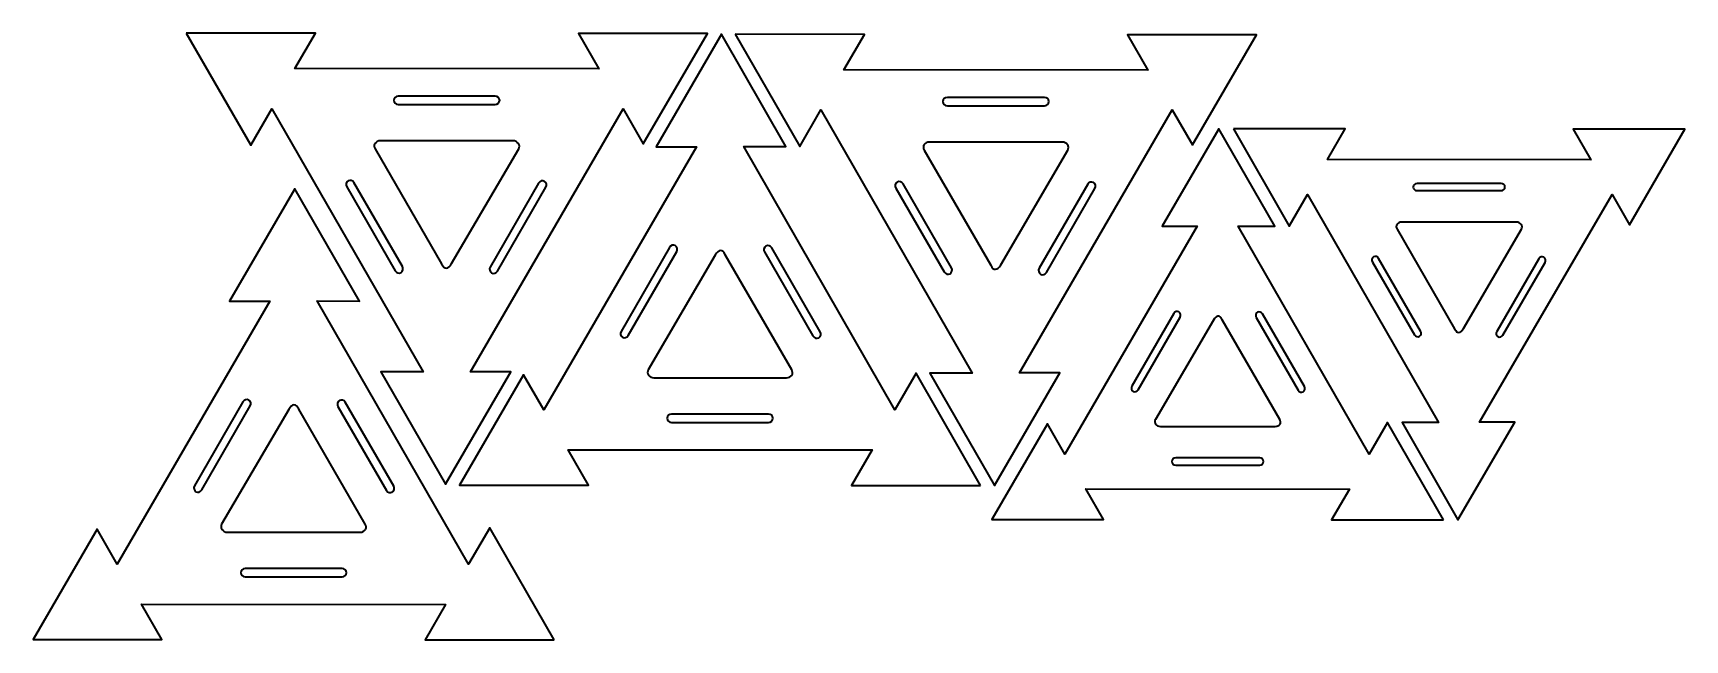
# Model space of a CAD drawing. Header units: inches. Extents: x 2 to 477, y -178 to -3.
import ezdxf

# ---------------------------------------------------------------- set-up
doc = ezdxf.new("R2010")
doc.units = ezdxf.units.IN
doc.header["$MEASUREMENT"] = 0
doc.layers.add('Resized', color=7, linetype='Continuous')

msp = doc.modelspace()

# ---------------------------------------------------------------- linework, layer by layer
at = {"layer": 'Resized', "color": 7, "lineweight": 35, "true_color": 0xffffff}
for points in [[(46.1, -2.83), (64.66, -35.14), (70.77, -24.63), (114.29, -100.4), (102.14, -100.39), (120.72, -132.73), (139.54, -100.33), (127.91, -100.32), (171.89, -24.63), (177.67, -34.7), (196.1, -2.98), (158.98, -2.94), (164.85, -13.16), (77.35, -13.07), (83.28, -2.87), (46.1, -2.83)], [(274.77, -133.09), (256.21, -100.78), (250.11, -111.29), (206.58, -35.51), (218.73, -35.53), (200.16, -3.18), (181.33, -35.59), (192.96, -35.6), (148.99, -111.29), (143.2, -101.22), (124.77, -132.94), (161.89, -132.97), (156.02, -122.76), (243.52, -122.85), (237.59, -133.05), (274.77, -133.09)], [(204.15, -3.18), (222.7, -35.49), (228.81, -24.98), (272.34, -100.76), (260.18, -100.74), (278.76, -133.09), (297.59, -100.68), (285.96, -100.67), (329.93, -24.98), (335.72, -35.05), (354.15, -3.33), (317.03, -3.3), (322.9, -13.51), (235.4, -13.42), (241.32, -3.22), (204.15, -3.18)], [(408, -142.96), (391.92, -114.96), (386.62, -124.07), (348.9, -58.4), (359.43, -58.41), (343.33, -30.38), (327.01, -58.46), (337.1, -58.47), (298.99, -124.07), (293.97, -115.34), (278, -142.83), (310.17, -142.86), (305.08, -134.01), (380.92, -134.09), (375.78, -142.93), (408, -142.96)], [(347.5, -30.38), (363.58, -58.38), (368.87, -49.27), (406.59, -114.94), (396.06, -114.93), (412.16, -142.96), (428.48, -114.88), (418.4, -114.87), (456.51, -49.27), (461.52, -58), (477.5, -30.51), (445.33, -30.48), (450.41, -39.33), (374.58, -39.25), (379.72, -30.41), (347.5, -30.38)], [(152, -177.54), (133.45, -145.23), (127.34, -155.74), (83.81, -79.96), (95.97, -79.98), (77.39, -47.63), (58.56, -80.04), (70.19, -80.05), (26.22, -155.74), (20.43, -145.67), (2, -177.39), (39.12, -177.42), (33.25, -167.21), (120.75, -167.3), (114.83, -177.5), (152, -177.54)]]:
    msp.add_lwpolyline(points, dxfattribs=at)
for points, knots in [([(107.15, -21), (107.15, -21), (135.05, -21), (135.05, -21), (135.76, -21), (136.32, -21.54), (136.32, -22.2), (136.32, -22.86), (135.76, -23.4), (135.05, -23.4), (135.05, -23.4), (107.15, -23.4), (107.15, -23.4), (106.45, -23.4), (105.88, -22.86), (105.88, -22.2), (105.88, -21.54), (106.45, -21), (107.15, -21)], [0, 0, 0, 0, 1, 1, 1, 2, 2, 2, 3, 3, 3, 4, 4, 4, 5, 5, 5, 6, 6, 6, 6]), ([(265.19, -21.35), (265.19, -21.35), (293.1, -21.35), (293.1, -21.35), (293.8, -21.35), (294.37, -21.89), (294.37, -22.55), (294.37, -23.21), (293.8, -23.75), (293.1, -23.75), (293.1, -23.75), (265.19, -23.75), (265.19, -23.75), (264.49, -23.75), (263.92, -23.21), (263.92, -22.55), (263.92, -21.89), (264.49, -21.35), (265.19, -21.35)], [0, 0, 0, 0, 1, 1, 1, 2, 2, 2, 3, 3, 3, 4, 4, 4, 5, 5, 5, 6, 6, 6, 6]), ([(100.4, -34.64), (100.83, -34.12), (101.27, -33.85), (101.98, -33.85), (101.98, -33.85), (140.14, -33.85), (140.14, -33.85), (140.86, -33.85), (141.3, -34.12), (141.73, -34.64), (142.06, -35.04), (142.06, -35.7), (141.82, -36.18), (141.82, -36.18), (122.5, -69.17), (122.5, -69.17), (122.01, -70.01), (121.54, -70.49), (121.02, -70.49), (120.37, -70.49), (120.15, -70.25), (119.6, -69.28), (119.6, -69.28), (100.48, -36.18), (100.48, -36.18), (100.24, -35.7), (100.07, -35.04), (100.4, -34.64)], [0, 0, 0, 0, 1, 1, 1, 2, 2, 2, 3, 3, 3, 4, 4, 4, 5, 5, 5, 6, 6, 6, 7, 7, 7, 8, 8, 8, 9, 9, 9, 9]), ([(258.45, -34.99), (258.87, -34.47), (259.31, -34.21), (260.03, -34.21), (260.03, -34.21), (298.19, -34.21), (298.19, -34.21), (298.91, -34.21), (299.35, -34.47), (299.77, -34.99), (300.1, -35.4), (300.1, -36.05), (299.86, -36.53), (299.86, -36.53), (280.54, -69.53), (280.54, -69.53), (280.05, -70.37), (279.58, -70.84), (279.06, -70.84), (278.41, -70.84), (278.19, -70.6), (277.65, -69.63), (277.65, -69.63), (258.52, -36.53), (258.52, -36.53), (258.28, -36.05), (258.12, -35.4), (258.45, -34.99)], [0, 0, 0, 0, 1, 1, 1, 2, 2, 2, 3, 3, 3, 4, 4, 4, 5, 5, 5, 6, 6, 6, 7, 7, 7, 8, 8, 8, 9, 9, 9, 9]), ([(92.7, -45.39), (93.27, -45.06), (94.02, -45.28), (94.37, -45.89), (94.37, -45.89), (108.32, -70.06), (108.32, -70.06), (108.68, -70.67), (108.49, -71.43), (107.92, -71.76), (107.35, -72.09), (106.6, -71.86), (106.25, -71.26), (106.25, -71.26), (92.3, -47.09), (92.3, -47.09), (91.95, -46.48), (92.13, -45.72), (92.7, -45.39)], [0, 0, 0, 0, 1, 1, 1, 2, 2, 2, 3, 3, 3, 4, 4, 4, 5, 5, 5, 6, 6, 6, 6]), ([(149.21, -45.52), (149.79, -45.85), (149.97, -46.61), (149.62, -47.22), (149.62, -47.22), (135.66, -71.38), (135.66, -71.38), (135.31, -71.99), (134.56, -72.21), (133.99, -71.88), (133.42, -71.55), (133.24, -70.79), (133.59, -70.18), (133.59, -70.18), (147.54, -46.02), (147.54, -46.02), (147.89, -45.41), (148.64, -45.18), (149.21, -45.52)], [0, 0, 0, 0, 1, 1, 1, 2, 2, 2, 3, 3, 3, 4, 4, 4, 5, 5, 5, 6, 6, 6, 6]), ([(250.74, -45.74), (251.32, -45.41), (252.07, -45.64), (252.42, -46.24), (252.42, -46.24), (266.37, -70.41), (266.37, -70.41), (266.72, -71.02), (266.54, -71.78), (265.97, -72.11), (265.39, -72.44), (264.64, -72.22), (264.29, -71.61), (264.29, -71.61), (250.34, -47.44), (250.34, -47.44), (249.99, -46.84), (250.17, -46.07), (250.74, -45.74)], [0, 0, 0, 0, 1, 1, 1, 2, 2, 2, 3, 3, 3, 4, 4, 4, 5, 5, 5, 6, 6, 6, 6]), ([(307.26, -45.87), (307.83, -46.2), (308.01, -46.96), (307.66, -47.57), (307.66, -47.57), (293.71, -71.73), (293.71, -71.73), (293.36, -72.34), (292.61, -72.57), (292.03, -72.24), (291.46, -71.9), (291.28, -71.14), (291.63, -70.54), (291.63, -70.54), (305.58, -46.37), (305.58, -46.37), (305.94, -45.76), (306.68, -45.54), (307.26, -45.87)], [0, 0, 0, 0, 1, 1, 1, 2, 2, 2, 3, 3, 3, 4, 4, 4, 5, 5, 5, 6, 6, 6, 6]), ([(400.4, -46.13), (400.4, -46.13), (424.59, -46.13), (424.59, -46.13), (425.2, -46.13), (425.69, -46.59), (425.69, -47.16), (425.69, -47.74), (425.2, -48.2), (424.59, -48.2), (424.59, -48.2), (400.4, -48.2), (400.4, -48.2), (399.8, -48.2), (399.3, -47.74), (399.3, -47.16), (399.3, -46.59), (399.8, -46.13), (400.4, -46.13)], [0, 0, 0, 0, 1, 1, 1, 2, 2, 2, 3, 3, 3, 4, 4, 4, 5, 5, 5, 6, 6, 6, 6]), ([(394.56, -57.95), (394.92, -57.49), (395.31, -57.27), (395.93, -57.27), (395.93, -57.27), (429, -57.27), (429, -57.27), (429.62, -57.27), (430, -57.49), (430.37, -57.95), (430.66, -58.3), (430.66, -58.87), (430.45, -59.28), (430.45, -59.28), (413.71, -87.88), (413.71, -87.88), (413.28, -88.6), (412.88, -89.02), (412.42, -89.02), (411.86, -89.02), (411.67, -88.81), (411.2, -87.97), (411.2, -87.97), (394.62, -59.28), (394.62, -59.28), (394.42, -58.87), (394.27, -58.3), (394.56, -57.95)], [0, 0, 0, 0, 1, 1, 1, 2, 2, 2, 3, 3, 3, 4, 4, 4, 5, 5, 5, 6, 6, 6, 7, 7, 7, 8, 8, 8, 9, 9, 9, 9]), ([(171.66, -90.4), (171.09, -90.07), (170.91, -89.31), (171.26, -88.7), (171.26, -88.7), (185.21, -64.54), (185.21, -64.54), (185.56, -63.93), (186.31, -63.7), (186.88, -64.03), (187.46, -64.37), (187.64, -65.13), (187.29, -65.73), (187.29, -65.73), (173.33, -89.9), (173.33, -89.9), (172.98, -90.51), (172.23, -90.73), (171.66, -90.4)], [0, 0, 0, 0, 1, 1, 1, 2, 2, 2, 3, 3, 3, 4, 4, 4, 5, 5, 5, 6, 6, 6, 6]), ([(220.47, -101.28), (220.05, -101.8), (219.61, -102.06), (218.89, -102.06), (218.89, -102.06), (180.73, -102.06), (180.73, -102.06), (180.01, -102.06), (179.57, -101.8), (179.15, -101.28), (178.82, -100.87), (178.82, -100.22), (179.06, -99.74), (179.06, -99.74), (198.37, -66.74), (198.37, -66.74), (198.86, -65.9), (199.33, -65.43), (199.85, -65.43), (200.51, -65.43), (200.73, -65.67), (201.27, -66.64), (201.27, -66.64), (220.39, -99.74), (220.39, -99.74), (220.63, -100.22), (220.8, -100.87), (220.47, -101.28)], [0, 0, 0, 0, 1, 1, 1, 2, 2, 2, 3, 3, 3, 4, 4, 4, 5, 5, 5, 6, 6, 6, 7, 7, 7, 8, 8, 8, 9, 9, 9, 9]), ([(228.17, -90.53), (227.6, -90.86), (226.85, -90.63), (226.5, -90.03), (226.5, -90.03), (212.55, -65.86), (212.55, -65.86), (212.2, -65.25), (212.38, -64.49), (212.95, -64.16), (213.52, -63.83), (214.27, -64.05), (214.62, -64.66), (214.62, -64.66), (228.58, -88.83), (228.58, -88.83), (228.93, -89.44), (228.75, -90.2), (228.17, -90.53)], [0, 0, 0, 0, 1, 1, 1, 2, 2, 2, 3, 3, 3, 4, 4, 4, 5, 5, 5, 6, 6, 6, 6]), ([(387.88, -67.26), (388.38, -66.98), (389.03, -67.17), (389.33, -67.7), (389.33, -67.7), (401.42, -88.64), (401.42, -88.64), (401.73, -89.17), (401.57, -89.83), (401.07, -90.12), (400.58, -90.4), (399.93, -90.21), (399.62, -89.68), (399.62, -89.68), (387.53, -68.74), (387.53, -68.74), (387.23, -68.21), (387.38, -67.55), (387.88, -67.26)], [0, 0, 0, 0, 1, 1, 1, 2, 2, 2, 3, 3, 3, 4, 4, 4, 5, 5, 5, 6, 6, 6, 6]), ([(436.86, -67.37), (437.36, -67.66), (437.51, -68.32), (437.21, -68.85), (437.21, -68.85), (425.12, -89.79), (425.12, -89.79), (424.81, -90.32), (424.16, -90.51), (423.67, -90.22), (423.17, -89.94), (423.01, -89.28), (423.32, -88.75), (423.32, -88.75), (435.41, -67.81), (435.41, -67.81), (435.71, -67.28), (436.36, -67.09), (436.86, -67.37)], [0, 0, 0, 0, 1, 1, 1, 2, 2, 2, 3, 3, 3, 4, 4, 4, 5, 5, 5, 6, 6, 6, 6]), ([(318.64, -105.97), (318.14, -105.68), (317.98, -105.02), (318.29, -104.49), (318.29, -104.49), (330.38, -83.55), (330.38, -83.55), (330.68, -83.02), (331.33, -82.83), (331.83, -83.12), (332.33, -83.4), (332.48, -84.06), (332.18, -84.59), (332.18, -84.59), (320.09, -105.53), (320.09, -105.53), (319.78, -106.06), (319.13, -106.26), (318.64, -105.97)], [0, 0, 0, 0, 1, 1, 1, 2, 2, 2, 3, 3, 3, 4, 4, 4, 5, 5, 5, 6, 6, 6, 6]), ([(360.94, -115.39), (360.57, -115.85), (360.19, -116.08), (359.57, -116.08), (359.57, -116.08), (326.5, -116.08), (326.5, -116.08), (325.87, -116.08), (325.49, -115.85), (325.12, -115.39), (324.84, -115.04), (324.84, -114.47), (325.05, -114.06), (325.05, -114.06), (341.79, -85.46), (341.79, -85.46), (342.21, -84.74), (342.62, -84.32), (343.07, -84.32), (343.64, -84.32), (343.83, -84.53), (344.3, -85.37), (344.3, -85.37), (360.87, -114.06), (360.87, -114.06), (361.08, -114.47), (361.22, -115.04), (360.94, -115.39)], [0, 0, 0, 0, 1, 1, 1, 2, 2, 2, 3, 3, 3, 4, 4, 4, 5, 5, 5, 6, 6, 6, 7, 7, 7, 8, 8, 8, 9, 9, 9, 9]), ([(367.62, -106.08), (367.12, -106.36), (366.47, -106.17), (366.16, -105.64), (366.16, -105.64), (354.07, -84.7), (354.07, -84.7), (353.77, -84.17), (353.92, -83.51), (354.42, -83.22), (354.92, -82.94), (355.57, -83.13), (355.87, -83.66), (355.87, -83.66), (367.96, -104.6), (367.96, -104.6), (368.27, -105.13), (368.11, -105.79), (367.62, -106.08)], [0, 0, 0, 0, 1, 1, 1, 2, 2, 2, 3, 3, 3, 4, 4, 4, 5, 5, 5, 6, 6, 6, 6]), ([(48.89, -134.85), (48.32, -134.52), (48.14, -133.76), (48.49, -133.15), (48.49, -133.15), (62.44, -108.99), (62.44, -108.99), (62.79, -108.38), (63.54, -108.15), (64.12, -108.48), (64.69, -108.82), (64.87, -109.58), (64.52, -110.18), (64.52, -110.18), (50.57, -134.35), (50.57, -134.35), (50.22, -134.96), (49.47, -135.18), (48.89, -134.85)], [0, 0, 0, 0, 1, 1, 1, 2, 2, 2, 3, 3, 3, 4, 4, 4, 5, 5, 5, 6, 6, 6, 6]), ([(105.41, -134.98), (104.83, -135.31), (104.09, -135.08), (103.73, -134.48), (103.73, -134.48), (89.78, -110.31), (89.78, -110.31), (89.43, -109.7), (89.61, -108.94), (90.18, -108.61), (90.76, -108.28), (91.51, -108.5), (91.86, -109.11), (91.86, -109.11), (105.81, -133.28), (105.81, -133.28), (106.16, -133.89), (105.98, -134.65), (105.41, -134.98)], [0, 0, 0, 0, 1, 1, 1, 2, 2, 2, 3, 3, 3, 4, 4, 4, 5, 5, 5, 6, 6, 6, 6]), ([(97.71, -145.73), (97.28, -146.25), (96.84, -146.51), (96.12, -146.51), (96.12, -146.51), (57.96, -146.51), (57.96, -146.51), (57.25, -146.51), (56.8, -146.25), (56.38, -145.73), (56.05, -145.32), (56.05, -144.67), (56.29, -144.19), (56.29, -144.19), (75.61, -111.19), (75.61, -111.19), (76.1, -110.35), (76.57, -109.88), (77.09, -109.88), (77.74, -109.88), (77.96, -110.12), (78.5, -111.09), (78.5, -111.09), (97.63, -144.19), (97.63, -144.19), (97.87, -144.67), (98.03, -145.32), (97.71, -145.73)], [0, 0, 0, 0, 1, 1, 1, 2, 2, 2, 3, 3, 3, 4, 4, 4, 5, 5, 5, 6, 6, 6, 7, 7, 7, 8, 8, 8, 9, 9, 9, 9]), ([(213.72, -114.92), (213.72, -114.92), (185.82, -114.92), (185.82, -114.92), (185.12, -114.92), (184.55, -114.38), (184.55, -113.72), (184.55, -113.06), (185.12, -112.52), (185.82, -112.52), (185.82, -112.52), (213.72, -112.52), (213.72, -112.52), (214.43, -112.52), (214.99, -113.06), (214.99, -113.72), (214.99, -114.38), (214.43, -114.92), (213.72, -114.92)], [0, 0, 0, 0, 1, 1, 1, 2, 2, 2, 3, 3, 3, 4, 4, 4, 5, 5, 5, 6, 6, 6, 6]), ([(355.09, -127.21), (355.09, -127.21), (330.91, -127.21), (330.91, -127.21), (330.3, -127.21), (329.81, -126.75), (329.81, -126.18), (329.81, -125.6), (330.3, -125.14), (330.91, -125.14), (330.91, -125.14), (355.09, -125.14), (355.09, -125.14), (355.7, -125.14), (356.19, -125.6), (356.19, -126.18), (356.19, -126.75), (355.7, -127.21), (355.09, -127.21)], [0, 0, 0, 0, 1, 1, 1, 2, 2, 2, 3, 3, 3, 4, 4, 4, 5, 5, 5, 6, 6, 6, 6]), ([(90.96, -159.37), (90.96, -159.37), (63.05, -159.37), (63.05, -159.37), (62.35, -159.37), (61.78, -158.83), (61.78, -158.17), (61.78, -157.51), (62.35, -156.97), (63.05, -156.97), (63.05, -156.97), (90.96, -156.97), (90.96, -156.97), (91.66, -156.97), (92.23, -157.51), (92.23, -158.17), (92.23, -158.83), (91.66, -159.37), (90.96, -159.37)], [0, 0, 0, 0, 1, 1, 1, 2, 2, 2, 3, 3, 3, 4, 4, 4, 5, 5, 5, 6, 6, 6, 6])]:
    msp.add_open_spline(points, degree=3, knots=knots, dxfattribs=at)

doc.saveas('drawing.dxf')
